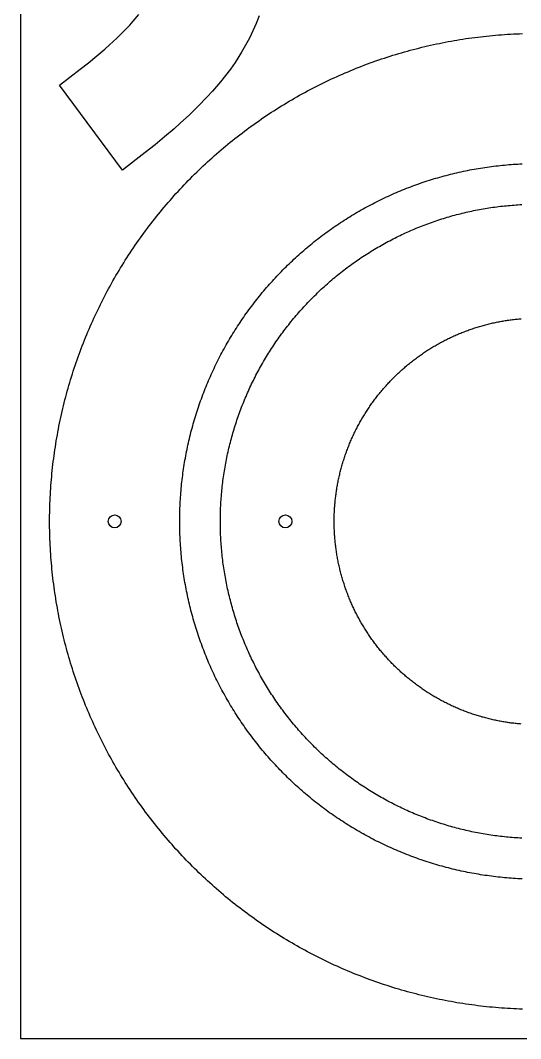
# Model space of a CAD drawing. Header units: metres. Extents: x 0 to 2100, y 0 to 2800.
# Drawn here: x 0 to 308, y 0 to 626 of the extents above; entities that cross this region are included whole.
import ezdxf

# ---------------------------------------------------------------- set-up
doc = ezdxf.new("R2010")
doc.units = ezdxf.units.M
for name, color, linetype in [('DELIK_D8', 6, 'Continuous'), ('KALINLASTIRMA', 5, 'Continuous'), ('KAPAK_D39_STOK', 3, 'Continuous'), ('KAPAK_D60', 1, 'Continuous'), ('PLAKA', 8, 'Continuous')]:
    doc.layers.add(name, color=color, linetype=linetype)

msp = doc.modelspace()

# ---------------------------------------------------------------- linework, layer by layer
at = {"layer": 'DELIK_D8'}
for centre in [(58, 318), (163, 318)]:
    msp.add_circle(centre, 4, dxfattribs=at)
at = {"layer": 'KALINLASTIRMA'}
msp.add_lwpolyline([(146.87, 628.72), (145.05, 624.08), (145.05, 624.08), (143.06, 619.52), (143.06, 619.52), (140.88, 615.06), (140.88, 615.06), (138.54, 610.68), (138.54, 610.68), (136.04, 606.4), (136.04, 606.4), (132.01, 600.13), (132.01, 600.13), (129.14, 596.06), (129.14, 596.06), (126.14, 592.07), (126.14, 592.07), (123.01, 588.15), (123.01, 588.15), (118.11, 582.42), (118.11, 582.42), (114.71, 578.69), (114.71, 578.69), (109.43, 573.22), (109.43, 573.22), (103.97, 567.9), (103.97, 567.9), (98.35, 562.72), (98.35, 562.72), (94.53, 559.33), (94.53, 559.33), (88.71, 554.35), (88.71, 554.35), (82.81, 549.49), (82.81, 549.49), (76.84, 544.73), (76.84, 544.73), (62.87, 534), (62.87, 534), (62.87, 534), (62.87, 534), (24, 586.11), (24, 586.11), (24, 586.11), (36.77, 595.91), (36.77, 595.91), (41.87, 599.98), (41.87, 599.98), (46.93, 604.15), (46.93, 604.15), (51.86, 608.36), (51.86, 608.36), (54.76, 610.93), (54.76, 610.93), (59.24, 615.07), (59.24, 615.07), (63.35, 619.07), (63.35, 619.07), (67.28, 623.15), (67.29, 623.15), (69.38, 625.45), (69.38, 625.45), (72.9, 629.57)], dxfattribs=at)
at = {"layer": 'KAPAK_D39_STOK'}
for points in [[(308.43, 123.23), (307.24, 123.3), (306.04, 123.37), (304.85, 123.44), (303.65, 123.53), (302.46, 123.62), (301.27, 123.72), (300.08, 123.83), (298.89, 123.94), (297.7, 124.06), (296.51, 124.19), (295.32, 124.32), (294.13, 124.47), (292.94, 124.62), (291.76, 124.77), (290.57, 124.94), (289.39, 125.11), (288.2, 125.29), (287.02, 125.48), (285.84, 125.67), (284.66, 125.87), (283.48, 126.08), (282.31, 126.29), (281.13, 126.52), (279.96, 126.75), (278.78, 126.98), (277.61, 127.23), (276.44, 127.48), (275.28, 127.74), (274.11, 128), (272.94, 128.28), (271.78, 128.56), (270.62, 128.84), (269.46, 129.14), (268.3, 129.44), (267.15, 129.75), (265.99, 130.06), (264.84, 130.39), (263.69, 130.72), (262.54, 131.05), (261.39, 131.4), (260.25, 131.75), (259.11, 132.11), (257.97, 132.47), (256.83, 132.84), (255.7, 133.22), (254.56, 133.61), (253.43, 134), (252.31, 134.4), (251.18, 134.81), (250.06, 135.22), (248.94, 135.64), (247.82, 136.07), (246.71, 136.5), (245.59, 136.94), (244.48, 137.39), (243.38, 137.84), (242.27, 138.3), (241.17, 138.77), (240.07, 139.25), (238.98, 139.73), (237.89, 140.22), (236.8, 140.71), (235.71, 141.21), (234.63, 141.72), (233.55, 142.24), (232.47, 142.76), (231.4, 143.29), (230.33, 143.82), (229.26, 144.36), (228.19, 144.91), (227.13, 145.46), (226.08, 146.03), (225.02, 146.59), (223.97, 147.17), (222.93, 147.75), (221.88, 148.33), (220.85, 148.93), (219.81, 149.53), (218.78, 150.13), (217.75, 150.74), (216.73, 151.36), (215.71, 151.99), (214.69, 152.62), (213.68, 153.25), (212.67, 153.9), (211.66, 154.55), (210.66, 155.2), (209.66, 155.86), (208.67, 156.53), (207.68, 157.21), (206.7, 157.89), (205.72, 158.57), (204.74, 159.26), (203.77, 159.96), (202.8, 160.66), (201.84, 161.37), (200.88, 162.09), (199.93, 162.81), (198.98, 163.54), (198.03, 164.27), (197.09, 165.01), (196.15, 165.76), (195.22, 166.51), (194.29, 167.26), (193.37, 168.02), (192.45, 168.79), (191.54, 169.57), (190.63, 170.34), (189.73, 171.13), (188.83, 171.92), (187.94, 172.71), (187.05, 173.51), (186.16, 174.32), (185.28, 175.13), (184.41, 175.95), (183.54, 176.77), (182.68, 177.6), (181.82, 178.43), (180.96, 179.27), (180.11, 180.11), (179.27, 180.96), (178.43, 181.82), (177.6, 182.68), (176.77, 183.54), (175.95, 184.41), (175.13, 185.28), (174.32, 186.16), (173.51, 187.05), (172.71, 187.94), (171.92, 188.83), (171.13, 189.73), (170.34, 190.63), (169.57, 191.54), (168.79, 192.45), (168.02, 193.37), (167.26, 194.29), (166.51, 195.22), (165.76, 196.15), (165.01, 197.09), (164.27, 198.03), (163.54, 198.98), (162.81, 199.93), (162.09, 200.88), (161.37, 201.84), (160.66, 202.8), (159.96, 203.77), (159.26, 204.74), (158.57, 205.72), (157.89, 206.7), (157.21, 207.68), (156.53, 208.67), (155.86, 209.66), (155.2, 210.66), (154.55, 211.66), (153.9, 212.67), (153.25, 213.68), (152.62, 214.69), (151.99, 215.71), (151.36, 216.73), (150.74, 217.75), (150.13, 218.78), (149.53, 219.81), (148.93, 220.85), (148.33, 221.88), (147.75, 222.93), (147.17, 223.97), (146.59, 225.02), (146.03, 226.08), (145.46, 227.13), (144.91, 228.19), (144.36, 229.26), (143.82, 230.33), (143.29, 231.4), (142.76, 232.47), (142.24, 233.55), (141.72, 234.63), (141.21, 235.71), (140.71, 236.8), (140.22, 237.89), (139.73, 238.98), (139.25, 240.07), (138.77, 241.17), (138.3, 242.27), (137.84, 243.38), (137.39, 244.48), (136.94, 245.59), (136.5, 246.71), (136.07, 247.82), (135.64, 248.94), (135.22, 250.06), (134.81, 251.18), (134.4, 252.31), (134, 253.43), (133.61, 254.56), (133.22, 255.7), (132.84, 256.83), (132.47, 257.97), (132.11, 259.11), (131.75, 260.25), (131.4, 261.39), (131.05, 262.54), (130.72, 263.69), (130.39, 264.84), (130.06, 265.99), (129.75, 267.15), (129.44, 268.3), (129.14, 269.46), (128.84, 270.62), (128.56, 271.78), (128.28, 272.94), (128, 274.11), (127.74, 275.28), (127.48, 276.44), (127.23, 277.61), (126.98, 278.78), (126.75, 279.96), (126.52, 281.13), (126.29, 282.31), (126.08, 283.48), (125.87, 284.66), (125.67, 285.84), (125.48, 287.02), (125.29, 288.2), (125.11, 289.39), (124.94, 290.57), (124.77, 291.76), (124.62, 292.94), (124.47, 294.13), (124.32, 295.32), (124.19, 296.51), (124.06, 297.7), (123.94, 298.89), (123.83, 300.08), (123.72, 301.27), (123.62, 302.46), (123.53, 303.65), (123.44, 304.85), (123.37, 306.04), (123.3, 307.24), (123.23, 308.43), (123.18, 309.63), (123.13, 310.82), (123.09, 312.02), (123.06, 313.21), (123.03, 314.41), (123.01, 315.61), (123, 316.8), (123, 318), (123, 319.2), (123.01, 320.39), (123.03, 321.59), (123.06, 322.79), (123.09, 323.98), (123.13, 325.18), (123.18, 326.37), (123.23, 327.57), (123.3, 328.76), (123.37, 329.96), (123.44, 331.15), (123.53, 332.35), (123.62, 333.54), (123.72, 334.73), (123.83, 335.92), (123.94, 337.11), (124.06, 338.3), (124.19, 339.49), (124.32, 340.68), (124.47, 341.87), (124.62, 343.06), (124.77, 344.24), (124.94, 345.43), (125.11, 346.61), (125.29, 347.8), (125.48, 348.98), (125.67, 350.16), (125.87, 351.34), (126.08, 352.52), (126.29, 353.69), (126.52, 354.87), (126.75, 356.04), (126.98, 357.22), (127.23, 358.39), (127.48, 359.56), (127.74, 360.72), (128, 361.89), (128.28, 363.06), (128.56, 364.22), (128.84, 365.38), (129.14, 366.54), (129.44, 367.7), (129.75, 368.85), (130.06, 370.01), (130.39, 371.16), (130.72, 372.31), (131.05, 373.46), (131.4, 374.61), (131.75, 375.75), (132.11, 376.89), (132.47, 378.03), (132.84, 379.17), (133.22, 380.3), (133.61, 381.44), (134, 382.57), (134.4, 383.69), (134.81, 384.82), (135.22, 385.94), (135.64, 387.06), (136.07, 388.18), (136.5, 389.29), (136.94, 390.41), (137.39, 391.52), (137.84, 392.62), (138.3, 393.73), (138.77, 394.83), (139.25, 395.93), (139.73, 397.02), (140.22, 398.11), (140.71, 399.2), (141.21, 400.29), (141.72, 401.37), (142.24, 402.45), (142.76, 403.53), (143.29, 404.6), (143.82, 405.67), (144.36, 406.74), (144.91, 407.81), (145.46, 408.87), (146.03, 409.92), (146.59, 410.98), (147.17, 412.03), (147.75, 413.07), (148.33, 414.12), (148.93, 415.15), (149.53, 416.19), (150.13, 417.22), (150.74, 418.25), (151.36, 419.27), (151.99, 420.29), (152.62, 421.31), (153.25, 422.32), (153.9, 423.33), (154.55, 424.34), (155.2, 425.34), (155.86, 426.34), (156.53, 427.33), (157.21, 428.32), (157.89, 429.3), (158.57, 430.28), (159.26, 431.26), (159.96, 432.23), (160.66, 433.2), (161.37, 434.16), (162.09, 435.12), (162.81, 436.07), (163.54, 437.02), (164.27, 437.97), (165.01, 438.91), (165.76, 439.85), (166.51, 440.78), (167.26, 441.71), (168.02, 442.63), (168.79, 443.55), (169.57, 444.46), (170.34, 445.37), (171.13, 446.27), (171.92, 447.17), (172.71, 448.06), (173.51, 448.95), (174.32, 449.84), (175.13, 450.72), (175.95, 451.59), (176.77, 452.46), (177.6, 453.32), (178.43, 454.18), (179.27, 455.04), (180.11, 455.89), (180.96, 456.73), (181.82, 457.57), (182.68, 458.4), (183.54, 459.23), (184.41, 460.05), (185.28, 460.87), (186.16, 461.68), (187.05, 462.49), (187.94, 463.29), (188.83, 464.08), (189.73, 464.87), (190.63, 465.66), (191.54, 466.43), (192.45, 467.21), (193.37, 467.98), (194.29, 468.74), (195.22, 469.49), (196.15, 470.24), (197.09, 470.99), (198.03, 471.73), (198.98, 472.46), (199.93, 473.19), (200.88, 473.91), (201.84, 474.63), (202.8, 475.34), (203.77, 476.04), (204.74, 476.74), (205.72, 477.43), (206.7, 478.11), (207.68, 478.79), (208.67, 479.47), (209.66, 480.14), (210.66, 480.8), (211.66, 481.45), (212.67, 482.1), (213.68, 482.75), (214.69, 483.38), (215.71, 484.01), (216.73, 484.64), (217.75, 485.26), (218.78, 485.87), (219.81, 486.47), (220.85, 487.07), (221.88, 487.67), (222.93, 488.25), (223.97, 488.83), (225.02, 489.41), (226.08, 489.97), (227.13, 490.54), (228.19, 491.09), (229.26, 491.64), (230.33, 492.18), (231.4, 492.71), (232.47, 493.24), (233.55, 493.76), (234.63, 494.28), (235.71, 494.79), (236.8, 495.29), (237.89, 495.78), (238.98, 496.27), (240.07, 496.75), (241.17, 497.23), (242.27, 497.7), (243.38, 498.16), (244.48, 498.61), (245.59, 499.06), (246.71, 499.5), (247.82, 499.93), (248.94, 500.36), (250.06, 500.78), (251.18, 501.19), (252.31, 501.6), (253.43, 502), (254.56, 502.39), (255.7, 502.78), (256.83, 503.16), (257.97, 503.53), (259.11, 503.89), (260.25, 504.25), (261.39, 504.6), (262.54, 504.95), (263.69, 505.28), (264.84, 505.61), (265.99, 505.94), (267.15, 506.25), (268.3, 506.56), (269.46, 506.86), (270.62, 507.16), (271.78, 507.44), (272.94, 507.72), (274.11, 508), (275.28, 508.26), (276.44, 508.52), (277.61, 508.77), (278.78, 509.02), (279.96, 509.25), (281.13, 509.48), (282.31, 509.71), (283.48, 509.92), (284.66, 510.13), (285.84, 510.33), (287.02, 510.52), (288.2, 510.71), (289.39, 510.89), (290.57, 511.06), (291.76, 511.23), (292.94, 511.38), (294.13, 511.53), (295.32, 511.68), (296.51, 511.81), (297.7, 511.94), (298.89, 512.06), (300.08, 512.17), (301.27, 512.28), (302.46, 512.38), (303.65, 512.47), (304.85, 512.56), (306.04, 512.63), (307.24, 512.7), (308.43, 512.77)], [(308.04, 193.4), (307.28, 193.46), (306.51, 193.53), (305.75, 193.6), (304.98, 193.68), (304.22, 193.76), (303.46, 193.85), (302.7, 193.94), (301.94, 194.04), (301.18, 194.14), (300.42, 194.24), (299.66, 194.35), (298.9, 194.47), (298.14, 194.59), (297.39, 194.71), (296.63, 194.84), (295.87, 194.97), (295.12, 195.11), (294.37, 195.25), (293.61, 195.4), (292.86, 195.55), (292.11, 195.71), (291.36, 195.87), (290.61, 196.04), (289.86, 196.21), (289.12, 196.38), (288.37, 196.56), (287.63, 196.75), (286.88, 196.93), (286.14, 197.13), (285.4, 197.33), (284.66, 197.53), (283.92, 197.73), (283.19, 197.95), (282.45, 198.16), (281.71, 198.38), (280.98, 198.61), (280.25, 198.84), (279.52, 199.07), (278.79, 199.31), (278.06, 199.55), (277.34, 199.8), (276.61, 200.05), (275.89, 200.31), (275.17, 200.57), (274.45, 200.83), (273.73, 201.1), (273.01, 201.38), (272.3, 201.65), (271.59, 201.94), (270.87, 202.22), (270.16, 202.52), (269.46, 202.81), (268.75, 203.11), (268.05, 203.42), (267.34, 203.72), (266.64, 204.04), (265.95, 204.35), (265.25, 204.68), (264.56, 205), (263.86, 205.33), (263.17, 205.67), (262.48, 206), (261.8, 206.35), (261.11, 206.69), (260.43, 207.05), (259.75, 207.4), (259.08, 207.76), (258.4, 208.12), (257.73, 208.49), (257.06, 208.86), (256.39, 209.24), (255.72, 209.62), (255.06, 210), (254.4, 210.39), (253.74, 210.78), (253.08, 211.18), (252.43, 211.58), (251.77, 211.98), (251.13, 212.39), (250.48, 212.81), (249.83, 213.22), (249.19, 213.64), (248.55, 214.07), (247.92, 214.49), (247.28, 214.93), (246.65, 215.36), (246.02, 215.8), (245.4, 216.25), (244.78, 216.69), (244.16, 217.14), (243.54, 217.6), (242.92, 218.06), (242.31, 218.52), (241.7, 218.99), (241.1, 219.46), (240.49, 219.93), (239.89, 220.41), (239.3, 220.89), (238.7, 221.37), (238.11, 221.86), (237.52, 222.35), (236.94, 222.85), (236.35, 223.35), (235.77, 223.85), (235.2, 224.36), (234.63, 224.87), (234.06, 225.38), (233.49, 225.9), (232.92, 226.42), (232.36, 226.94), (231.81, 227.47), (231.25, 228), (230.7, 228.53), (230.16, 229.07), (229.61, 229.61), (229.07, 230.16), (228.53, 230.7), (228, 231.25), (227.47, 231.81), (226.94, 232.36), (226.42, 232.92), (225.9, 233.49), (225.38, 234.06), (224.87, 234.63), (224.36, 235.2), (223.85, 235.77), (223.35, 236.35), (222.85, 236.94), (222.35, 237.52), (221.86, 238.11), (221.37, 238.7), (220.89, 239.3), (220.41, 239.89), (219.93, 240.49), (219.46, 241.1), (218.99, 241.7), (218.52, 242.31), (218.06, 242.92), (217.6, 243.54), (217.14, 244.16), (216.69, 244.78), (216.25, 245.4), (215.8, 246.02), (215.36, 246.65), (214.93, 247.28), (214.49, 247.92), (214.07, 248.55), (213.64, 249.19), (213.22, 249.83), (212.81, 250.48), (212.39, 251.13), (211.98, 251.77), (211.58, 252.43), (211.18, 253.08), (210.78, 253.74), (210.39, 254.4), (210, 255.06), (209.62, 255.72), (209.24, 256.39), (208.86, 257.06), (208.49, 257.73), (208.12, 258.4), (207.76, 259.08), (207.4, 259.75), (207.05, 260.43), (206.69, 261.11), (206.35, 261.8), (206, 262.48), (205.67, 263.17), (205.33, 263.86), (205, 264.56), (204.68, 265.25), (204.35, 265.95), (204.04, 266.64), (203.72, 267.34), (203.42, 268.05), (203.11, 268.75), (202.81, 269.46), (202.52, 270.16), (202.22, 270.87), (201.94, 271.59), (201.65, 272.3), (201.38, 273.01), (201.1, 273.73), (200.83, 274.45), (200.57, 275.17), (200.31, 275.89), (200.05, 276.61), (199.8, 277.34), (199.55, 278.06), (199.31, 278.79), (199.07, 279.52), (198.84, 280.25), (198.61, 280.98), (198.38, 281.71), (198.16, 282.45), (197.95, 283.19), (197.73, 283.92), (197.53, 284.66), (197.33, 285.4), (197.13, 286.14), (196.93, 286.88), (196.75, 287.63), (196.56, 288.37), (196.38, 289.12), (196.21, 289.86), (196.04, 290.61), (195.87, 291.36), (195.71, 292.11), (195.55, 292.86), (195.4, 293.61), (195.25, 294.37), (195.11, 295.12), (194.97, 295.87), (194.84, 296.63), (194.71, 297.39), (194.59, 298.14), (194.47, 298.9), (194.35, 299.66), (194.24, 300.42), (194.14, 301.18), (194.04, 301.94), (193.94, 302.7), (193.85, 303.46), (193.76, 304.22), (193.68, 304.98), (193.6, 305.75), (193.53, 306.51), (193.46, 307.28), (193.4, 308.04), (193.34, 308.8), (193.28, 309.57), (193.24, 310.33), (193.19, 311.1), (193.15, 311.87), (193.12, 312.63), (193.08, 313.4), (193.06, 314.17), (193.04, 314.93), (193.02, 315.7), (193.01, 316.47), (193, 317.23), (193, 318), (193, 318.77), (193.01, 319.53), (193.02, 320.3), (193.04, 321.07), (193.06, 321.83), (193.08, 322.6), (193.12, 323.37), (193.15, 324.13), (193.19, 324.9), (193.24, 325.67), (193.28, 326.43), (193.34, 327.2), (193.4, 327.96), (193.46, 328.72), (193.53, 329.49), (193.6, 330.25), (193.68, 331.02), (193.76, 331.78), (193.85, 332.54), (193.94, 333.3), (194.04, 334.06), (194.14, 334.82), (194.24, 335.58), (194.35, 336.34), (194.47, 337.1), (194.59, 337.86), (194.71, 338.61), (194.84, 339.37), (194.97, 340.13), (195.11, 340.88), (195.25, 341.63), (195.4, 342.39), (195.55, 343.14), (195.71, 343.89), (195.87, 344.64), (196.04, 345.39), (196.21, 346.14), (196.38, 346.88), (196.56, 347.63), (196.75, 348.37), (196.93, 349.12), (197.13, 349.86), (197.33, 350.6), (197.53, 351.34), (197.73, 352.08), (197.95, 352.81), (198.16, 353.55), (198.38, 354.29), (198.61, 355.02), (198.84, 355.75), (199.07, 356.48), (199.31, 357.21), (199.55, 357.94), (199.8, 358.66), (200.05, 359.39), (200.31, 360.11), (200.57, 360.83), (200.83, 361.55), (201.1, 362.27), (201.38, 362.99), (201.65, 363.7), (201.94, 364.41), (202.22, 365.13), (202.52, 365.84), (202.81, 366.54), (203.11, 367.25), (203.42, 367.95), (203.72, 368.66), (204.04, 369.36), (204.35, 370.05), (204.68, 370.75), (205, 371.44), (205.33, 372.14), (205.67, 372.83), (206, 373.52), (206.35, 374.2), (206.69, 374.89), (207.05, 375.57), (207.4, 376.25), (207.76, 376.92), (208.12, 377.6), (208.49, 378.27), (208.86, 378.94), (209.24, 379.61), (209.62, 380.28), (210, 380.94), (210.39, 381.6), (210.78, 382.26), (211.18, 382.92), (211.58, 383.57), (211.98, 384.23), (212.39, 384.87), (212.81, 385.52), (213.22, 386.17), (213.64, 386.81), (214.07, 387.45), (214.49, 388.08), (214.93, 388.72), (215.36, 389.35), (215.8, 389.98), (216.25, 390.6), (216.69, 391.22), (217.14, 391.84), (217.6, 392.46), (218.06, 393.08), (218.52, 393.69), (218.99, 394.3), (219.46, 394.9), (219.93, 395.51), (220.41, 396.11), (220.89, 396.7), (221.37, 397.3), (221.86, 397.89), (222.35, 398.48), (222.85, 399.06), (223.35, 399.65), (223.85, 400.23), (224.36, 400.8), (224.87, 401.37), (225.38, 401.94), (225.9, 402.51), (226.42, 403.08), (226.94, 403.64), (227.47, 404.19), (228, 404.75), (228.53, 405.3), (229.07, 405.84), (229.61, 406.39), (230.16, 406.93), (230.7, 407.47), (231.25, 408), (231.81, 408.53), (232.36, 409.06), (232.92, 409.58), (233.49, 410.1), (234.06, 410.62), (234.63, 411.13), (235.2, 411.64), (235.77, 412.15), (236.35, 412.65), (236.94, 413.15), (237.52, 413.65), (238.11, 414.14), (238.7, 414.63), (239.3, 415.11), (239.89, 415.59), (240.49, 416.07), (241.1, 416.54), (241.7, 417.01), (242.31, 417.48), (242.92, 417.94), (243.54, 418.4), (244.16, 418.86), (244.78, 419.31), (245.4, 419.75), (246.02, 420.2), (246.65, 420.64), (247.28, 421.07), (247.92, 421.51), (248.55, 421.93), (249.19, 422.36), (249.83, 422.78), (250.48, 423.19), (251.13, 423.61), (251.77, 424.02), (252.43, 424.42), (253.08, 424.82), (253.74, 425.22), (254.4, 425.61), (255.06, 426), (255.72, 426.38), (256.39, 426.76), (257.06, 427.14), (257.73, 427.51), (258.4, 427.88), (259.08, 428.24), (259.75, 428.6), (260.43, 428.95), (261.11, 429.31), (261.8, 429.65), (262.48, 430), (263.17, 430.33), (263.86, 430.67), (264.56, 431), (265.25, 431.32), (265.95, 431.65), (266.64, 431.96), (267.34, 432.28), (268.05, 432.58), (268.75, 432.89), (269.46, 433.19), (270.16, 433.48), (270.87, 433.78), (271.59, 434.06), (272.3, 434.35), (273.01, 434.62), (273.73, 434.9), (274.45, 435.17), (275.17, 435.43), (275.89, 435.69), (276.61, 435.95), (277.34, 436.2), (278.06, 436.45), (278.79, 436.69), (279.52, 436.93), (280.25, 437.16), (280.98, 437.39), (281.71, 437.62), (282.45, 437.84), (283.19, 438.05), (283.92, 438.27), (284.66, 438.47), (285.4, 438.67), (286.14, 438.87), (286.88, 439.07), (287.63, 439.25), (288.37, 439.44), (289.12, 439.62), (289.86, 439.79), (290.61, 439.96), (291.36, 440.13), (292.11, 440.29), (292.86, 440.45), (293.61, 440.6), (294.37, 440.75), (295.12, 440.89), (295.87, 441.03), (296.63, 441.16), (297.39, 441.29), (298.14, 441.41), (298.9, 441.53), (299.66, 441.65), (300.42, 441.76), (301.18, 441.86), (301.94, 441.96), (302.7, 442.06), (303.46, 442.15), (304.22, 442.24), (304.98, 442.32), (305.75, 442.4), (306.51, 442.47), (307.28, 442.54), (308.04, 442.6)]]:
    msp.add_lwpolyline(points, dxfattribs=at)
at = {"layer": 'KAPAK_D60'}
for points in [[(308.8, 18.14), (306.96, 18.2), (305.12, 18.28), (303.28, 18.36), (301.44, 18.46), (299.6, 18.56), (297.77, 18.68), (295.93, 18.81), (294.1, 18.95), (292.26, 19.11), (290.43, 19.27), (288.59, 19.44), (286.76, 19.63), (284.93, 19.83), (283.1, 20.04), (281.28, 20.26), (279.45, 20.49), (277.63, 20.73), (275.8, 20.98), (273.98, 21.25), (272.16, 21.52), (270.34, 21.81), (268.53, 22.11), (266.71, 22.42), (264.9, 22.74), (263.09, 23.07), (261.28, 23.41), (259.47, 23.76), (257.67, 24.13), (255.87, 24.5), (254.07, 24.89), (252.27, 25.29), (250.47, 25.7), (248.68, 26.12), (246.89, 26.55), (245.11, 26.99), (243.32, 27.44), (241.54, 27.91), (239.76, 28.38), (237.99, 28.87), (236.21, 29.36), (234.44, 29.87), (232.68, 30.39), (230.91, 30.92), (229.15, 31.46), (227.4, 32.01), (225.65, 32.57), (223.9, 33.14), (222.15, 33.72), (220.41, 34.32), (218.67, 34.92), (216.93, 35.54), (215.2, 36.16), (213.47, 36.8), (211.75, 37.44), (210.03, 38.1), (208.32, 38.77), (206.6, 39.45), (204.9, 40.14), (203.19, 40.84), (201.5, 41.55), (199.8, 42.27), (198.11, 43), (196.43, 43.74), (194.75, 44.49), (193.07, 45.25), (191.4, 46.02), (189.73, 46.8), (188.07, 47.6), (186.42, 48.4), (184.76, 49.21), (183.12, 50.03), (181.47, 50.87), (179.84, 51.71), (178.21, 52.56), (176.58, 53.42), (174.96, 54.3), (173.34, 55.18), (171.73, 56.07), (170.13, 56.97), (168.53, 57.89), (166.94, 58.81), (165.35, 59.74), (163.77, 60.68), (162.19, 61.63), (160.62, 62.59), (159.06, 63.56), (157.5, 64.54), (155.95, 65.53), (154.4, 66.53), (152.86, 67.54), (151.33, 68.56), (149.8, 69.59), (148.28, 70.62), (146.77, 71.67), (145.26, 72.72), (143.76, 73.79), (142.26, 74.86), (140.77, 75.95), (139.29, 77.04), (137.82, 78.14), (136.35, 79.25), (134.89, 80.37), (133.43, 81.5), (131.98, 82.63), (130.54, 83.78), (129.11, 84.93), (127.68, 86.1), (126.26, 87.27), (124.85, 88.45), (123.45, 89.64), (122.05, 90.84), (120.66, 92.04), (119.28, 93.26), (117.9, 94.48), (116.53, 95.71), (115.17, 96.96), (113.82, 98.2), (112.47, 99.46), (111.14, 100.73), (109.81, 102), (108.49, 103.28), (107.17, 104.57), (105.87, 105.87), (104.57, 107.17), (103.28, 108.49), (102, 109.81), (100.73, 111.14), (99.46, 112.47), (98.2, 113.82), (96.96, 115.17), (95.71, 116.53), (94.48, 117.9), (93.26, 119.28), (92.04, 120.66), (90.84, 122.05), (89.64, 123.45), (88.45, 124.85), (87.27, 126.26), (86.1, 127.68), (84.93, 129.11), (83.78, 130.54), (82.63, 131.98), (81.5, 133.43), (80.37, 134.89), (79.25, 136.35), (78.14, 137.82), (77.04, 139.29), (75.95, 140.77), (74.86, 142.26), (73.79, 143.76), (72.72, 145.26), (71.67, 146.77), (70.62, 148.28), (69.59, 149.8), (68.56, 151.33), (67.54, 152.86), (66.53, 154.4), (65.53, 155.95), (64.54, 157.5), (63.56, 159.06), (62.59, 160.62), (61.63, 162.19), (60.68, 163.77), (59.74, 165.35), (58.81, 166.94), (57.89, 168.53), (56.97, 170.13), (56.07, 171.73), (55.18, 173.34), (54.3, 174.96), (53.42, 176.58), (52.56, 178.21), (51.71, 179.84), (50.87, 181.47), (50.03, 183.12), (49.21, 184.76), (48.4, 186.42), (47.6, 188.07), (46.8, 189.73), (46.02, 191.4), (45.25, 193.07), (44.49, 194.75), (43.74, 196.43), (43, 198.11), (42.27, 199.8), (41.55, 201.5), (40.84, 203.19), (40.14, 204.9), (39.45, 206.6), (38.77, 208.32), (38.1, 210.03), (37.44, 211.75), (36.8, 213.47), (36.16, 215.2), (35.54, 216.93), (34.92, 218.67), (34.32, 220.41), (33.72, 222.15), (33.14, 223.9), (32.57, 225.65), (32.01, 227.4), (31.46, 229.15), (30.92, 230.91), (30.39, 232.68), (29.87, 234.44), (29.36, 236.21), (28.87, 237.99), (28.38, 239.76), (27.91, 241.54), (27.44, 243.32), (26.99, 245.11), (26.55, 246.89), (26.12, 248.68), (25.7, 250.47), (25.29, 252.27), (24.89, 254.07), (24.5, 255.87), (24.13, 257.67), (23.76, 259.47), (23.41, 261.28), (23.07, 263.09), (22.74, 264.9), (22.42, 266.71), (22.11, 268.53), (21.81, 270.34), (21.52, 272.16), (21.25, 273.98), (20.98, 275.8), (20.73, 277.63), (20.49, 279.45), (20.26, 281.28), (20.04, 283.1), (19.83, 284.93), (19.63, 286.76), (19.44, 288.59), (19.27, 290.43), (19.11, 292.26), (18.95, 294.1), (18.81, 295.93), (18.68, 297.77), (18.56, 299.6), (18.46, 301.44), (18.36, 303.28), (18.28, 305.12), (18.2, 306.96), (18.14, 308.8), (18.09, 310.64), (18.05, 312.48), (18.02, 314.32), (18.01, 316.16), (18, 318), (18.01, 319.84), (18.02, 321.68), (18.05, 323.52), (18.09, 325.36), (18.14, 327.2), (18.2, 329.04), (18.28, 330.88), (18.36, 332.72), (18.46, 334.56), (18.56, 336.4), (18.68, 338.23), (18.81, 340.07), (18.95, 341.9), (19.11, 343.74), (19.27, 345.57), (19.44, 347.41), (19.63, 349.24), (19.83, 351.07), (20.04, 352.9), (20.26, 354.72), (20.49, 356.55), (20.73, 358.37), (20.98, 360.2), (21.25, 362.02), (21.52, 363.84), (21.81, 365.66), (22.11, 367.47), (22.42, 369.29), (22.74, 371.1), (23.07, 372.91), (23.41, 374.72), (23.76, 376.53), (24.13, 378.33), (24.5, 380.13), (24.89, 381.93), (25.29, 383.73), (25.7, 385.53), (26.12, 387.32), (26.55, 389.11), (26.99, 390.89), (27.44, 392.68), (27.91, 394.46), (28.38, 396.24), (28.87, 398.01), (29.36, 399.79), (29.87, 401.56), (30.39, 403.32), (30.92, 405.09), (31.46, 406.85), (32.01, 408.6), (32.57, 410.35), (33.14, 412.1), (33.72, 413.85), (34.32, 415.59), (34.92, 417.33), (35.54, 419.07), (36.16, 420.8), (36.8, 422.53), (37.44, 424.25), (38.1, 425.97), (38.77, 427.68), (39.45, 429.4), (40.14, 431.1), (40.84, 432.81), (41.55, 434.5), (42.27, 436.2), (43, 437.89), (43.74, 439.57), (44.49, 441.25), (45.25, 442.93), (46.02, 444.6), (46.8, 446.27), (47.6, 447.93), (48.4, 449.58), (49.21, 451.24), (50.03, 452.88), (50.87, 454.53), (51.71, 456.16), (52.56, 457.79), (53.42, 459.42), (54.3, 461.04), (55.18, 462.66), (56.07, 464.27), (56.97, 465.87), (57.89, 467.47), (58.81, 469.06), (59.74, 470.65), (60.68, 472.23), (61.63, 473.81), (62.59, 475.38), (63.56, 476.94), (64.54, 478.5), (65.53, 480.05), (66.53, 481.6), (67.54, 483.14), (68.56, 484.67), (69.59, 486.2), (70.62, 487.72), (71.67, 489.23), (72.72, 490.74), (73.79, 492.24), (74.86, 493.74), (75.95, 495.23), (77.04, 496.71), (78.14, 498.18), (79.25, 499.65), (80.37, 501.11), (81.5, 502.57), (82.63, 504.02), (83.78, 505.46), (84.93, 506.89), (86.1, 508.32), (87.27, 509.74), (88.45, 511.15), (89.64, 512.55), (90.84, 513.95), (92.04, 515.34), (93.26, 516.72), (94.48, 518.1), (95.71, 519.47), (96.96, 520.83), (98.2, 522.18), (99.46, 523.53), (100.73, 524.86), (102, 526.19), (103.28, 527.51), (104.57, 528.83), (105.87, 530.13), (107.17, 531.43), (108.49, 532.72), (109.81, 534), (111.14, 535.27), (112.47, 536.54), (113.82, 537.8), (115.17, 539.04), (116.53, 540.29), (117.9, 541.52), (119.28, 542.74), (120.66, 543.96), (122.05, 545.16), (123.45, 546.36), (124.85, 547.55), (126.26, 548.73), (127.68, 549.9), (129.11, 551.07), (130.54, 552.22), (131.98, 553.37), (133.43, 554.5), (134.89, 555.63), (136.35, 556.75), (137.82, 557.86), (139.29, 558.96), (140.77, 560.05), (142.26, 561.14), (143.76, 562.21), (145.26, 563.28), (146.77, 564.33), (148.28, 565.38), (149.8, 566.41), (151.33, 567.44), (152.86, 568.46), (154.4, 569.47), (155.95, 570.47), (157.5, 571.46), (159.06, 572.44), (160.62, 573.41), (162.19, 574.37), (163.77, 575.32), (165.35, 576.26), (166.94, 577.19), (168.53, 578.11), (170.13, 579.03), (171.73, 579.93), (173.34, 580.82), (174.96, 581.7), (176.58, 582.58), (178.21, 583.44), (179.84, 584.29), (181.47, 585.13), (183.12, 585.97), (184.76, 586.79), (186.42, 587.6), (188.07, 588.4), (189.73, 589.2), (191.4, 589.98), (193.07, 590.75), (194.75, 591.51), (196.43, 592.26), (198.11, 593), (199.8, 593.73), (201.5, 594.45), (203.19, 595.16), (204.9, 595.86), (206.6, 596.55), (208.32, 597.23), (210.03, 597.9), (211.75, 598.56), (213.47, 599.2), (215.2, 599.84), (216.93, 600.46), (218.67, 601.08), (220.41, 601.68), (222.15, 602.28), (223.9, 602.86), (225.65, 603.43), (227.4, 603.99), (229.15, 604.54), (230.91, 605.08), (232.68, 605.61), (234.44, 606.13), (236.21, 606.64), (237.99, 607.13), (239.76, 607.62), (241.54, 608.09), (243.32, 608.56), (245.11, 609.01), (246.89, 609.45), (248.68, 609.88), (250.47, 610.3), (252.27, 610.71), (254.07, 611.11), (255.87, 611.5), (257.67, 611.87), (259.47, 612.24), (261.28, 612.59), (263.09, 612.93), (264.9, 613.26), (266.71, 613.58), (268.53, 613.89), (270.34, 614.19), (272.16, 614.48), (273.98, 614.75), (275.8, 615.02), (277.63, 615.27), (279.45, 615.51), (281.28, 615.74), (283.1, 615.96), (284.93, 616.17), (286.76, 616.37), (288.59, 616.56), (290.43, 616.73), (292.26, 616.89), (294.1, 617.05), (295.93, 617.19), (297.77, 617.32), (299.6, 617.44), (301.44, 617.54), (303.28, 617.64), (305.12, 617.72), (306.96, 617.8), (308.8, 617.86)], [(308.55, 98.2), (307.21, 98.26), (305.86, 98.34), (304.51, 98.41), (303.16, 98.5), (301.82, 98.6), (300.47, 98.7), (299.12, 98.81), (297.78, 98.93), (296.44, 99.06), (295.09, 99.2), (293.75, 99.34), (292.41, 99.49), (291.07, 99.65), (289.73, 99.82), (288.39, 100), (287.06, 100.19), (285.72, 100.38), (284.38, 100.58), (283.05, 100.79), (281.72, 101.01), (280.39, 101.24), (279.06, 101.47), (277.73, 101.72), (276.4, 101.97), (275.08, 102.23), (273.76, 102.49), (272.44, 102.77), (271.12, 103.05), (269.8, 103.35), (268.48, 103.65), (267.17, 103.95), (265.85, 104.27), (264.54, 104.59), (263.24, 104.93), (261.93, 105.27), (260.63, 105.61), (259.32, 105.97), (258.02, 106.33), (256.73, 106.71), (255.43, 107.09), (254.14, 107.47), (252.85, 107.87), (251.56, 108.27), (250.27, 108.68), (248.99, 109.1), (247.71, 109.53), (246.43, 109.97), (245.16, 110.41), (243.88, 110.86), (242.61, 111.32), (241.35, 111.79), (240.08, 112.26), (238.82, 112.74), (237.57, 113.23), (236.31, 113.73), (235.06, 114.23), (233.81, 114.75), (232.56, 115.27), (231.32, 115.79), (230.08, 116.33), (228.85, 116.87), (227.61, 117.42), (226.39, 117.98), (225.16, 118.55), (223.94, 119.12), (222.72, 119.7), (221.5, 120.29), (220.29, 120.89), (219.09, 121.49), (217.88, 122.1), (216.68, 122.72), (215.49, 123.34), (214.29, 123.98), (213.1, 124.62), (211.92, 125.26), (210.74, 125.92), (209.56, 126.58), (208.39, 127.25), (207.22, 127.93), (206.06, 128.61), (204.9, 129.3), (203.74, 130), (202.59, 130.7), (201.44, 131.41), (200.3, 132.13), (199.16, 132.86), (198.03, 133.59), (196.9, 134.33), (195.77, 135.08), (194.65, 135.83), (193.54, 136.59), (192.43, 137.36), (191.32, 138.13), (190.22, 138.91), (189.12, 139.7), (188.03, 140.49), (186.95, 141.29), (185.86, 142.1), (184.79, 142.92), (183.72, 143.74), (182.65, 144.56), (181.59, 145.4), (180.53, 146.24), (179.48, 147.08), (178.43, 147.94), (177.39, 148.8), (176.36, 149.66), (175.33, 150.54), (174.3, 151.41), (173.28, 152.3), (172.27, 153.19), (171.26, 154.09), (170.26, 154.99), (169.26, 155.9), (168.27, 156.82), (167.28, 157.74), (166.3, 158.67), (165.33, 159.6), (164.36, 160.54), (163.39, 161.48), (162.44, 162.44), (161.48, 163.39), (160.54, 164.36), (159.6, 165.33), (158.67, 166.3), (157.74, 167.28), (156.82, 168.27), (155.9, 169.26), (154.99, 170.26), (154.09, 171.26), (153.19, 172.27), (152.3, 173.28), (151.41, 174.3), (150.54, 175.33), (149.66, 176.36), (148.8, 177.39), (147.94, 178.43), (147.08, 179.48), (146.24, 180.53), (145.4, 181.59), (144.56, 182.65), (143.74, 183.72), (142.92, 184.79), (142.1, 185.86), (141.29, 186.95), (140.49, 188.03), (139.7, 189.12), (138.91, 190.22), (138.13, 191.32), (137.36, 192.43), (136.59, 193.54), (135.83, 194.65), (135.08, 195.77), (134.33, 196.9), (133.59, 198.03), (132.86, 199.16), (132.13, 200.3), (131.41, 201.44), (130.7, 202.59), (130, 203.74), (129.3, 204.9), (128.61, 206.06), (127.93, 207.22), (127.25, 208.39), (126.58, 209.56), (125.92, 210.74), (125.26, 211.92), (124.62, 213.1), (123.98, 214.29), (123.34, 215.49), (122.72, 216.68), (122.1, 217.88), (121.49, 219.09), (120.89, 220.29), (120.29, 221.5), (119.7, 222.72), (119.12, 223.94), (118.55, 225.16), (117.98, 226.39), (117.42, 227.61), (116.87, 228.85), (116.33, 230.08), (115.79, 231.32), (115.27, 232.56), (114.75, 233.81), (114.23, 235.06), (113.73, 236.31), (113.23, 237.57), (112.74, 238.82), (112.26, 240.08), (111.79, 241.35), (111.32, 242.61), (110.86, 243.88), (110.41, 245.16), (109.97, 246.43), (109.53, 247.71), (109.1, 248.99), (108.68, 250.27), (108.27, 251.56), (107.87, 252.85), (107.47, 254.14), (107.09, 255.43), (106.71, 256.73), (106.33, 258.02), (105.97, 259.32), (105.61, 260.63), (105.27, 261.93), (104.93, 263.24), (104.59, 264.54), (104.27, 265.85), (103.95, 267.17), (103.65, 268.48), (103.35, 269.8), (103.05, 271.12), (102.77, 272.44), (102.49, 273.76), (102.23, 275.08), (101.97, 276.4), (101.72, 277.73), (101.47, 279.06), (101.24, 280.39), (101.01, 281.72), (100.79, 283.05), (100.58, 284.38), (100.38, 285.72), (100.19, 287.06), (100, 288.39), (99.82, 289.73), (99.65, 291.07), (99.49, 292.41), (99.34, 293.75), (99.2, 295.09), (99.06, 296.44), (98.93, 297.78), (98.81, 299.12), (98.7, 300.47), (98.6, 301.82), (98.5, 303.16), (98.41, 304.51), (98.34, 305.86), (98.26, 307.21), (98.2, 308.55), (98.15, 309.9), (98.1, 311.25), (98.07, 312.6), (98.04, 313.95), (98.02, 315.3), (98, 316.65), (98, 318), (98, 319.35), (98.02, 320.7), (98.04, 322.05), (98.07, 323.4), (98.1, 324.75), (98.15, 326.1), (98.2, 327.45), (98.26, 328.79), (98.34, 330.14), (98.41, 331.49), (98.5, 332.84), (98.6, 334.18), (98.7, 335.53), (98.81, 336.88), (98.93, 338.22), (99.06, 339.56), (99.2, 340.91), (99.34, 342.25), (99.49, 343.59), (99.65, 344.93), (99.82, 346.27), (100, 347.61), (100.19, 348.94), (100.38, 350.28), (100.58, 351.62), (100.79, 352.95), (101.01, 354.28), (101.24, 355.61), (101.47, 356.94), (101.72, 358.27), (101.97, 359.6), (102.23, 360.92), (102.49, 362.24), (102.77, 363.56), (103.05, 364.88), (103.35, 366.2), (103.65, 367.52), (103.95, 368.83), (104.27, 370.15), (104.59, 371.46), (104.93, 372.76), (105.27, 374.07), (105.61, 375.37), (105.97, 376.68), (106.33, 377.98), (106.71, 379.27), (107.09, 380.57), (107.47, 381.86), (107.87, 383.15), (108.27, 384.44), (108.68, 385.73), (109.1, 387.01), (109.53, 388.29), (109.97, 389.57), (110.41, 390.84), (110.86, 392.12), (111.32, 393.39), (111.79, 394.65), (112.26, 395.92), (112.74, 397.18), (113.23, 398.43), (113.73, 399.69), (114.23, 400.94), (114.75, 402.19), (115.27, 403.44), (115.79, 404.68), (116.33, 405.92), (116.87, 407.15), (117.42, 408.39), (117.98, 409.61), (118.55, 410.84), (119.12, 412.06), (119.7, 413.28), (120.29, 414.5), (120.89, 415.71), (121.49, 416.91), (122.1, 418.12), (122.72, 419.32), (123.34, 420.51), (123.98, 421.71), (124.62, 422.9), (125.26, 424.08), (125.92, 425.26), (126.58, 426.44), (127.25, 427.61), (127.93, 428.78), (128.61, 429.94), (129.3, 431.1), (130, 432.26), (130.7, 433.41), (131.41, 434.56), (132.13, 435.7), (132.86, 436.84), (133.59, 437.97), (134.33, 439.1), (135.08, 440.23), (135.83, 441.35), (136.59, 442.46), (137.36, 443.57), (138.13, 444.68), (138.91, 445.78), (139.7, 446.88), (140.49, 447.97), (141.29, 449.05), (142.1, 450.14), (142.92, 451.21), (143.74, 452.28), (144.56, 453.35), (145.4, 454.41), (146.24, 455.47), (147.08, 456.52), (147.94, 457.57), (148.8, 458.61), (149.66, 459.64), (150.54, 460.67), (151.41, 461.7), (152.3, 462.72), (153.19, 463.73), (154.09, 464.74), (154.99, 465.74), (155.9, 466.74), (156.82, 467.73), (157.74, 468.72), (158.67, 469.7), (159.6, 470.67), (160.54, 471.64), (161.48, 472.61), (162.44, 473.56), (163.39, 474.52), (164.36, 475.46), (165.33, 476.4), (166.3, 477.33), (167.28, 478.26), (168.27, 479.18), (169.26, 480.1), (170.26, 481.01), (171.26, 481.91), (172.27, 482.81), (173.28, 483.7), (174.3, 484.59), (175.33, 485.46), (176.36, 486.34), (177.39, 487.2), (178.43, 488.06), (179.48, 488.92), (180.53, 489.76), (181.59, 490.6), (182.65, 491.44), (183.72, 492.26), (184.79, 493.08), (185.86, 493.9), (186.95, 494.71), (188.03, 495.51), (189.12, 496.3), (190.22, 497.09), (191.32, 497.87), (192.43, 498.64), (193.54, 499.41), (194.65, 500.17), (195.77, 500.92), (196.9, 501.67), (198.03, 502.41), (199.16, 503.14), (200.3, 503.87), (201.44, 504.59), (202.59, 505.3), (203.74, 506), (204.9, 506.7), (206.06, 507.39), (207.22, 508.07), (208.39, 508.75), (209.56, 509.42), (210.74, 510.08), (211.92, 510.74), (213.1, 511.38), (214.29, 512.02), (215.49, 512.66), (216.68, 513.28), (217.88, 513.9), (219.09, 514.51), (220.29, 515.11), (221.5, 515.71), (222.72, 516.3), (223.94, 516.88), (225.16, 517.45), (226.39, 518.02), (227.61, 518.58), (228.85, 519.13), (230.08, 519.67), (231.32, 520.21), (232.56, 520.73), (233.81, 521.25), (235.06, 521.77), (236.31, 522.27), (237.57, 522.77), (238.82, 523.26), (240.08, 523.74), (241.35, 524.21), (242.61, 524.68), (243.88, 525.14), (245.16, 525.59), (246.43, 526.03), (247.71, 526.47), (248.99, 526.9), (250.27, 527.32), (251.56, 527.73), (252.85, 528.13), (254.14, 528.53), (255.43, 528.91), (256.73, 529.29), (258.02, 529.67), (259.32, 530.03), (260.63, 530.39), (261.93, 530.73), (263.24, 531.07), (264.54, 531.41), (265.85, 531.73), (267.17, 532.05), (268.48, 532.35), (269.8, 532.65), (271.12, 532.95), (272.44, 533.23), (273.76, 533.51), (275.08, 533.77), (276.4, 534.03), (277.73, 534.28), (279.06, 534.53), (280.39, 534.76), (281.72, 534.99), (283.05, 535.21), (284.38, 535.42), (285.72, 535.62), (287.06, 535.81), (288.39, 536), (289.73, 536.18), (291.07, 536.35), (292.41, 536.51), (293.75, 536.66), (295.09, 536.8), (296.44, 536.94), (297.78, 537.07), (299.12, 537.19), (300.47, 537.3), (301.82, 537.4), (303.16, 537.5), (304.51, 537.59), (305.86, 537.66), (307.21, 537.74), (308.55, 537.8)]]:
    msp.add_lwpolyline(points, dxfattribs=at)
at = {"layer": 'PLAKA'}
msp.add_lwpolyline([(2100, 0), (2100, 2800), (0, 2800), (0, 0), (2100, 0)], close=True, dxfattribs=at)

doc.saveas('drawing.dxf')
